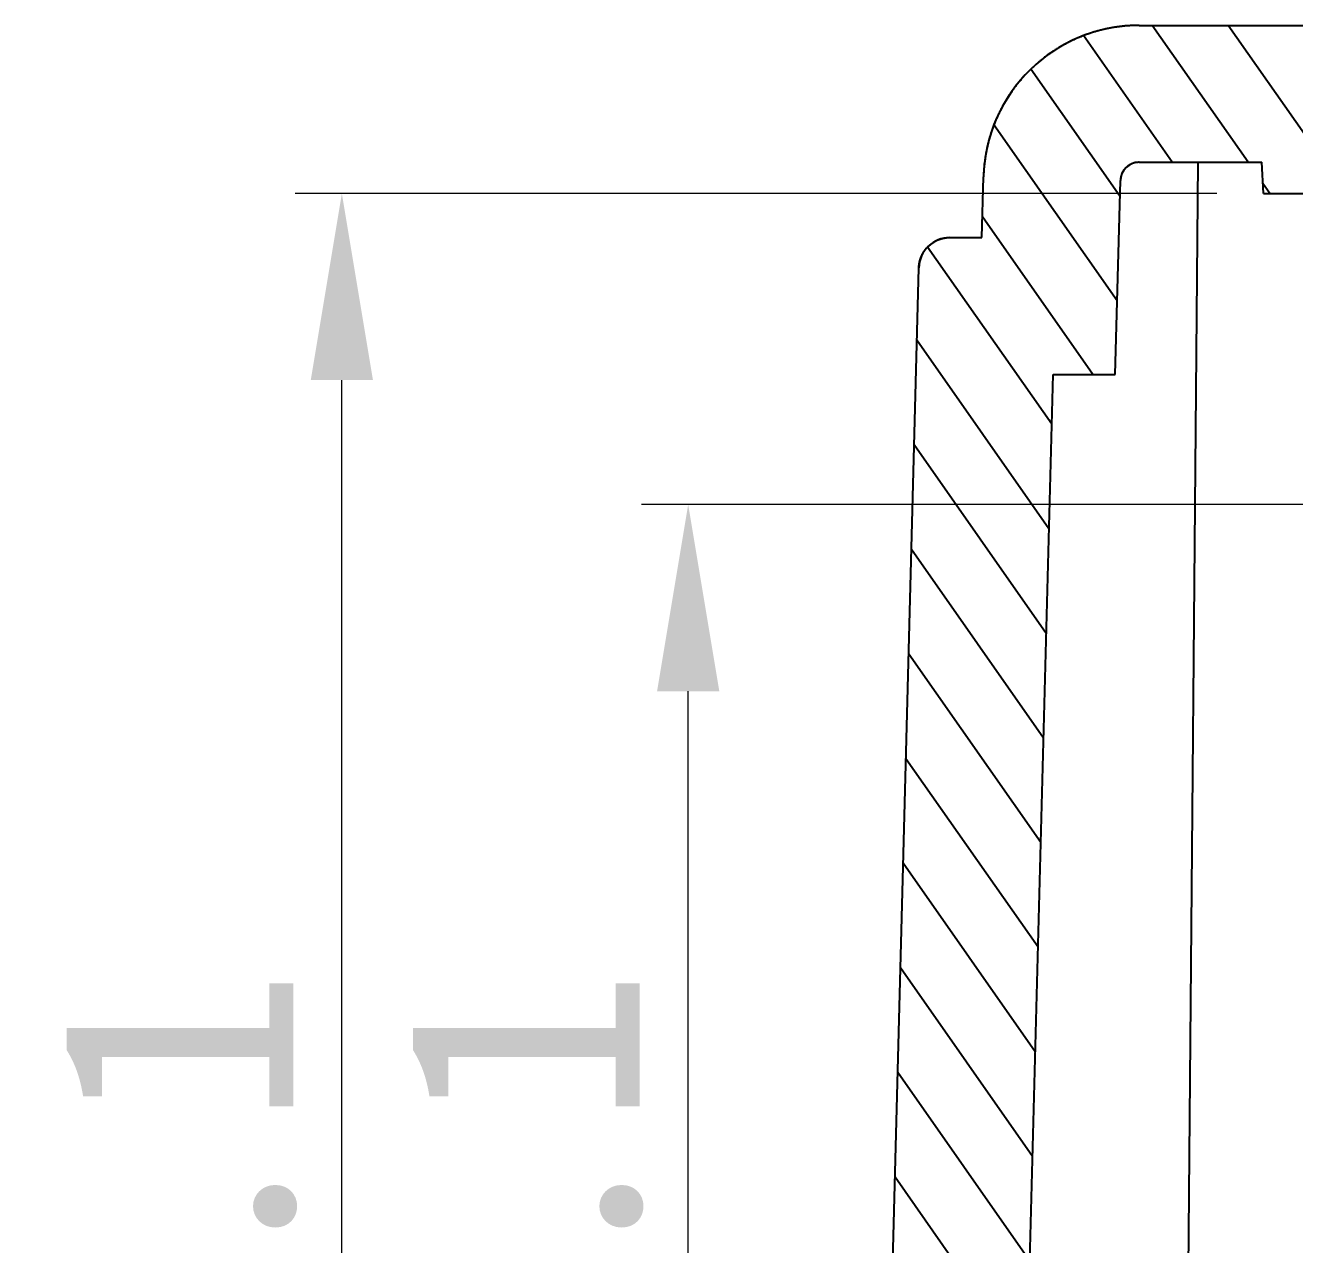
# Model space of a CAD drawing. Header units: millimetres. Extents: x 1366 to 1807, y -424 to -118.
# Drawn here: x 1403.21 to 1423.6, y -262.85 to -243.26 of the extents above; entities that cross this region are included whole.
import ezdxf

# ---------------------------------------------------------------- set-up
doc = ezdxf.new("R2010")
doc.units = ezdxf.units.MM
doc.layers.add('dim', color=3, linetype='Continuous', lineweight=9)
doc.styles.add('宋体', font='SimSun.ttf')
doc.dimstyles.new('YanXiu', dxfattribs={"dimscale": 1.5, "dimtxt": 2.5, "dimasz": 2.2, "dimexe": 0.65, "dimexo": 0.65, "dimgap": 0.5, "dimtad": 1, "dimdsep": 46, "dimtxsty": '宋体', "dimcen": 0, "dimclrd": 3, "dimclre": 3, "dimclrt": 3, "dimazin": 2, "dimtfac": 1, "dimtofl": 0, "dimtmove": 0, "dimatfit": 3, "dimfxl": 0, "dimlwd": 5, "dimlwe": 5, "dimarcsym": 0})

# ---------------------------------------------------------------- blocks, each defined once
blk = doc.blocks.new('*D12')
at = {"layer": 'Defpoints', "color": 0}
for p in [(1408.292, -245.962), (1423.101, -245.962), (1419.047, -281.062)]:
    blk.add_point(p, dxfattribs=at)
at = {"layer": 'dim', "color": 3, "lineweight": 5}
for p, q in [((1422.351, -245.962), (1407.543, -245.962)), ((1408.292, -278.062), (1408.292, -248.962)), ((1418.297, -281.062), (1407.543, -281.062))]:
    blk.add_line(p, q, dxfattribs=at)
at = {"layer": 'dim', "color": 3}
for points in [[(1407.792, -248.962), (1408.792, -248.962), (1408.292, -245.962)], [(1407.792, -278.062), (1408.792, -278.062), (1408.292, -281.062)]]:
    blk.add_solid(points, dxfattribs=at)
at = {"layer": 'dim', "color": 3, "insert": (1405.668, -263.512), "char_height": 3.75, "attachment_point": 5, "rotation": 90, "style": '宋体'}
blk.add_mtext('35.1', dxfattribs=at)
blk = doc.blocks.new('*D42')
at = {"layer": 'Defpoints', "color": 0}
for p in [(1413.857, -250.962), (1425.599, -250.962), (1425.599, -276.062)]:
    blk.add_point(p, dxfattribs=at)
at = {"layer": 'dim', "color": 3, "lineweight": 5}
for p, q in [((1424.849, -250.962), (1413.108, -250.962)), ((1413.857, -273.062), (1413.857, -253.962)), ((1424.849, -276.062), (1413.108, -276.062))]:
    blk.add_line(p, q, dxfattribs=at)
at = {"layer": 'dim', "color": 3}
for points in [[(1413.357, -253.962), (1414.357, -253.962), (1413.857, -250.962)], [(1413.357, -273.062), (1414.357, -273.062), (1413.857, -276.062)]]:
    blk.add_solid(points, dxfattribs=at)
at = {"layer": 'dim', "color": 3, "insert": (1411.233, -263.512), "char_height": 3.75, "attachment_point": 5, "rotation": 90, "style": '宋体'}
blk.add_mtext('25.1', dxfattribs=at)

msp = doc.modelspace()

# ---------------------------------------------------------------- hatches: boundary and pattern name
at = {"linetype": 'Continuous'}
h = msp.add_hatch(dxfattribs=at)
h.set_pattern_fill('2', color=2, angle=125, style=0, pattern_type=0)
h.set_pattern_definition([(125, (1195.3409, -368.6069), (-0.819152, -0.5735764), [])])
edge = h.paths.add_edge_path()
edge.add_line((1416.749, -278.262), (1417.749, -278.262))
edge.add_line((1416.749, -278.262), (1417.563, -247.158))
edge.add_spline(control_points=[(1417.563, -247.158), (1417.571, -246.871), (1417.776, -246.671), (1418.063, -246.671)], knot_values=[0, 0, 0, 0, 1, 1, 1, 1], weights=[1, 0.810868, 0.810868, 1], degree=3, periodic=0)
edge.add_line((1418.063, -246.671), (1418.576, -246.671))
edge.add_line((1418.576, -246.671), (1418.602, -245.697))
edge.add_spline(control_points=[(1421.101, -243.262), (1419.667, -243.262), (1418.639, -244.263), (1418.602, -245.697)], knot_values=[0, 0, 0, 0, 1, 1, 1, 1], weights=[1, 0.810868, 0.810868, 1], degree=3, periodic=0)
edge.add_line((1421.101, -243.262), (1424.101, -243.262))
edge.add_line((1424.127, -243.762), (1424.101, -243.262))
edge.add_line((1424.127, -243.762), (1551.37, -243.762))
edge.add_line((1551.37, -243.762), (1551.396, -243.262))
edge.add_line((1551.396, -243.262), (1554.396, -243.262))
edge.add_spline(control_points=[(1554.396, -243.262), (1555.831, -243.262), (1556.858, -244.263), (1556.896, -245.697)], knot_values=[0, 0, 0, 0, 1, 1, 1, 1], weights=[1, 0.810868, 0.810868, 1], degree=3, periodic=0)
edge.add_line((1556.921, -246.671), (1556.896, -245.697))
edge.add_line((1556.921, -246.671), (1557.434, -246.671))
edge.add_spline(control_points=[(1557.934, -247.158), (1557.927, -246.871), (1557.721, -246.671), (1557.434, -246.671)], knot_values=[0, 0, 0, 0, 1, 1, 1, 1], weights=[1, 0.810868, 0.810868, 1], degree=3, periodic=0)
edge.add_line((1558.749, -278.262), (1557.934, -247.158))
edge.add_line((1557.748, -278.262), (1558.749, -278.262))
edge.add_line((1557.748, -278.262), (1557.678, -280.262))
edge.add_line((1556.6, -280.262), (1557.678, -280.262))
edge.add_line((1556.6, -280.262), (1555.778, -248.871))
edge.add_line((1554.778, -248.871), (1555.778, -248.871))
edge.add_line((1554.778, -248.871), (1554.696, -245.754))
edge.add_spline(control_points=[(1554.396, -245.462), (1554.569, -245.462), (1554.692, -245.582), (1554.696, -245.754)], knot_values=[0, 0, 0, 0, 1, 1, 1, 1], weights=[1, 0.810868, 0.810868, 1], degree=3, periodic=0)
edge.add_line((1552.423, -245.462), (1554.396, -245.462))
edge.add_line((1552.396, -245.962), (1552.423, -245.462))
edge.add_line((1423.101, -245.962), (1552.396, -245.962))
edge.add_line((1423.101, -245.962), (1423.075, -245.462))
edge.add_line((1421.101, -245.462), (1423.075, -245.462))
edge.add_spline(control_points=[(1421.101, -245.462), (1420.929, -245.462), (1420.806, -245.582), (1420.801, -245.754)], knot_values=[0, 0, 0, 0, 1, 1, 1, 1], weights=[1, 0.810868, 0.810868, 1], degree=3, periodic=0)
edge.add_line((1420.719, -248.871), (1420.801, -245.754))
edge.add_line((1419.719, -248.871), (1420.719, -248.871))
edge.add_line((1418.897, -280.262), (1419.719, -248.871))
edge.add_line((1417.819, -280.262), (1418.897, -280.262))
edge.add_line((1417.749, -278.262), (1417.819, -280.262))

# ---------------------------------------------------------------- linework, layer by layer
at = {"color": 7, "linetype": 'Continuous'}
for p, q in [((1421.101, -243.262), (1554.396, -243.262)), ((1421.101, -243.262), (1424.101, -243.262)), ((1421.101, -245.462), (1423.075, -245.462)), ((1421.101, -245.462), (1423.075, -245.462)), ((1421.897, -263.262), (1422.052, -245.462)), ((1423.101, -245.962), (1423.075, -245.462)), ((1423.101, -245.962), (1423.075, -245.462)), ((1418.576, -246.671), (1418.602, -245.697)), ((1418.576, -246.671), (1418.602, -245.697)), ((1420.719, -248.871), (1420.801, -245.754)), ((1420.719, -248.871), (1420.801, -245.754)), ((1423.101, -245.962), (1552.396, -245.962)), ((1423.101, -245.962), (1552.396, -245.962)), ((1418.063, -246.671), (1418.576, -246.671)), ((1418.063, -246.671), (1418.576, -246.671)), ((1416.749, -278.262), (1417.563, -247.158)), ((1416.749, -278.262), (1417.563, -247.158)), ((1418.897, -280.262), (1419.719, -248.871)), ((1418.897, -280.262), (1419.719, -248.871)), ((1419.719, -248.871), (1420.719, -248.871)), ((1419.719, -248.871), (1420.719, -248.871))]:
    msp.add_line(p, q, dxfattribs=at)
for centre, radius in [((1421.101, -245.762), 2.5), ((1421.101, -245.762), 0.3), ((1418.063, -247.171), 0.5)]:
    msp.add_arc(centre, radius, 90, 178.5, dxfattribs=at)
for points, start_tangent, end_tangent in [([(1421.101, -243.262), (1421.074, -243.262), (1421.046, -243.263), (1421.019, -243.264), (1420.991, -243.265), (1420.963, -243.266), (1420.935, -243.268), (1420.907, -243.27), (1420.879, -243.272), (1420.851, -243.275), (1420.823, -243.278), (1420.795, -243.281), (1420.766, -243.285), (1420.738, -243.289), (1420.71, -243.293), (1420.681, -243.298), (1420.652, -243.303), (1420.624, -243.308), (1420.595, -243.314), (1420.567, -243.32), (1420.538, -243.326), (1420.509, -243.333), (1420.48, -243.34), (1420.452, -243.348), (1420.423, -243.356), (1420.394, -243.364), (1420.366, -243.373), (1420.337, -243.382), (1420.308, -243.391), (1420.28, -243.401), (1420.251, -243.411), (1420.223, -243.422), (1420.194, -243.432), (1420.166, -243.444), (1420.137, -243.455), (1420.109, -243.467), (1420.081, -243.48), (1420.053, -243.492), (1420.025, -243.506), (1419.997, -243.519), (1419.969, -243.533), (1419.942, -243.547), (1419.914, -243.562), (1419.887, -243.577), (1419.86, -243.592), (1419.833, -243.608), (1419.806, -243.624), (1419.779, -243.64), (1419.752, -243.657), (1419.726, -243.674), (1419.7, -243.692), (1419.674, -243.71), (1419.648, -243.728), (1419.622, -243.746), (1419.597, -243.765), (1419.572, -243.784), (1419.547, -243.804), (1419.522, -243.824), (1419.498, -243.844), (1419.474, -243.864), (1419.45, -243.885), (1419.426, -243.906), (1419.403, -243.928), (1419.379, -243.949), (1419.356, -243.971), (1419.334, -243.994), (1419.312, -244.016), (1419.289, -244.039), (1419.268, -244.062), (1419.246, -244.086), (1419.225, -244.109), (1419.204, -244.133), (1419.184, -244.158), (1419.164, -244.182), (1419.144, -244.207), (1419.124, -244.231), (1419.105, -244.257), (1419.086, -244.282), (1419.068, -244.307), (1419.05, -244.333), (1419.032, -244.359), (1419.014, -244.385), (1418.997, -244.411), (1418.98, -244.438), (1418.964, -244.465), (1418.948, -244.491), (1418.932, -244.518), (1418.917, -244.545), (1418.902, -244.573), (1418.887, -244.6), (1418.873, -244.628), (1418.859, -244.655), (1418.846, -244.683), (1418.833, -244.711), (1418.82, -244.739), (1418.808, -244.767), (1418.796, -244.795), (1418.784, -244.823), (1418.773, -244.851), (1418.762, -244.879), (1418.752, -244.908), (1418.741, -244.936), (1418.732, -244.965), (1418.722, -244.993), (1418.713, -245.021), (1418.705, -245.05), (1418.696, -245.078), (1418.688, -245.107), (1418.681, -245.136), (1418.674, -245.164), (1418.667, -245.193), (1418.66, -245.221), (1418.654, -245.249), (1418.648, -245.278), (1418.643, -245.306), (1418.638, -245.335), (1418.633, -245.363), (1418.629, -245.391), (1418.625, -245.419), (1418.621, -245.447), (1418.617, -245.476), (1418.614, -245.504), (1418.612, -245.531), (1418.609, -245.559), (1418.607, -245.587), (1418.605, -245.615), (1418.604, -245.642), (1418.603, -245.669), (1418.602, -245.697)], (-1, 0), (-0.026177, -0.999657)), ([(1421.101, -245.462), (1421.094, -245.462), (1421.088, -245.463), (1421.081, -245.463), (1421.074, -245.463), (1421.068, -245.464), (1421.061, -245.465), (1421.054, -245.466), (1421.047, -245.467), (1421.04, -245.468), (1421.033, -245.47), (1421.026, -245.472), (1421.02, -245.473), (1421.013, -245.475), (1421.006, -245.478), (1420.999, -245.48), (1420.992, -245.483), (1420.985, -245.485), (1420.979, -245.488), (1420.972, -245.491), (1420.965, -245.495), (1420.959, -245.498), (1420.952, -245.502), (1420.946, -245.506), (1420.939, -245.51), (1420.933, -245.514), (1420.927, -245.518), (1420.92, -245.523), (1420.914, -245.527), (1420.909, -245.532), (1420.903, -245.537), (1420.897, -245.542), (1420.892, -245.547), (1420.886, -245.553), (1420.881, -245.558), (1420.876, -245.564), (1420.871, -245.57), (1420.866, -245.576), (1420.861, -245.582), (1420.857, -245.588), (1420.853, -245.594), (1420.848, -245.6), (1420.845, -245.606), (1420.841, -245.613), (1420.837, -245.619), (1420.834, -245.626), (1420.83, -245.633), (1420.827, -245.639), (1420.824, -245.646), (1420.822, -245.653), (1420.819, -245.66), (1420.817, -245.666), (1420.814, -245.673), (1420.812, -245.68), (1420.811, -245.687), (1420.809, -245.694), (1420.807, -245.701), (1420.806, -245.708), (1420.805, -245.714), (1420.804, -245.721), (1420.803, -245.728), (1420.802, -245.735), (1420.802, -245.741), (1420.801, -245.748), (1420.801, -245.754)], (-1, 0), (-0.026177, -0.999657)), ([(1417.563, -247.158), (1417.563, -247.152), (1417.564, -247.147), (1417.564, -247.141), (1417.564, -247.136), (1417.565, -247.13), (1417.565, -247.124), (1417.566, -247.119), (1417.566, -247.113), (1417.567, -247.108), (1417.568, -247.102), (1417.569, -247.096), (1417.569, -247.091), (1417.57, -247.085), (1417.571, -247.079), (1417.572, -247.074), (1417.574, -247.068), (1417.575, -247.062), (1417.576, -247.057), (1417.578, -247.051), (1417.579, -247.045), (1417.581, -247.04), (1417.582, -247.034), (1417.584, -247.028), (1417.585, -247.022), (1417.587, -247.017), (1417.589, -247.011), (1417.591, -247.005), (1417.593, -247), (1417.595, -246.994), (1417.597, -246.988), (1417.6, -246.983), (1417.602, -246.977), (1417.604, -246.971), (1417.607, -246.966), (1417.609, -246.96), (1417.612, -246.955), (1417.615, -246.949), (1417.617, -246.944), (1417.62, -246.938), (1417.623, -246.933), (1417.626, -246.927), (1417.629, -246.922), (1417.632, -246.916), (1417.636, -246.911), (1417.639, -246.906), (1417.642, -246.9), (1417.646, -246.895), (1417.649, -246.89), (1417.653, -246.885), (1417.656, -246.88), (1417.66, -246.875), (1417.664, -246.869), (1417.668, -246.864), (1417.672, -246.859), (1417.676, -246.855), (1417.68, -246.85), (1417.684, -246.845), (1417.688, -246.84), (1417.692, -246.835), (1417.696, -246.831), (1417.701, -246.826), (1417.705, -246.821), (1417.71, -246.817), (1417.714, -246.812), (1417.719, -246.808), (1417.723, -246.804), (1417.728, -246.799), (1417.733, -246.795), (1417.738, -246.791), (1417.742, -246.787), (1417.747, -246.783), (1417.752, -246.779), (1417.757, -246.775), (1417.762, -246.771), (1417.767, -246.767), (1417.772, -246.764), (1417.778, -246.76), (1417.783, -246.756), (1417.788, -246.753), (1417.793, -246.75), (1417.799, -246.746), (1417.804, -246.743), (1417.809, -246.74), (1417.815, -246.737), (1417.82, -246.734), (1417.826, -246.731), (1417.831, -246.728), (1417.837, -246.725), (1417.842, -246.722), (1417.848, -246.719), (1417.853, -246.717), (1417.859, -246.714), (1417.865, -246.712), (1417.87, -246.709), (1417.876, -246.707), (1417.882, -246.705), (1417.887, -246.702), (1417.893, -246.7), (1417.899, -246.698), (1417.904, -246.696), (1417.91, -246.695), (1417.916, -246.693), (1417.922, -246.691), (1417.927, -246.689), (1417.933, -246.688), (1417.939, -246.686), (1417.945, -246.685), (1417.95, -246.683), (1417.956, -246.682), (1417.962, -246.681), (1417.968, -246.68), (1417.973, -246.679), (1417.979, -246.678), (1417.985, -246.677), (1417.99, -246.676), (1417.996, -246.675), (1418.002, -246.674), (1418.007, -246.674), (1418.013, -246.673), (1418.019, -246.673), (1418.024, -246.672), (1418.03, -246.672), (1418.035, -246.671), (1418.041, -246.671), (1418.047, -246.671), (1418.052, -246.671), (1418.058, -246.671), (1418.063, -246.671)], (0.026177, 0.999657), (1, 0))]:
    msp.add_spline(points, degree=3, dxfattribs=dict(at, start_tangent=start_tangent, end_tangent=end_tangent))

# ---------------------------------------------------------------- dimensions: what is measured, and where the dimension line sits
at = {"layer": 'dim'}
for base, p1, p2, picture, middle in [((1408.292, -245.962), (1419.047, -281.062), (1423.101, -245.962), '*D12', (1408.292, -263.512)), ((1413.857, -250.962), (1425.599, -276.062), (1425.599, -250.962), '*D42', (1413.857, -263.512))]:
    dim = msp.add_linear_dim(base=base, p1=p1, p2=p2, angle=90, dimstyle='YanXiu', override={"dimasz": 2, "dimexe": 0.49975, "dimexo": 0.49975, "dimgap": 0.49975}, dxfattribs=at)
    dim.commit()
    dim.dimension.update_dxf_attribs({"geometry": picture, "text_midpoint": middle, "dimtype": 160})

doc.saveas('drawing.dxf')
